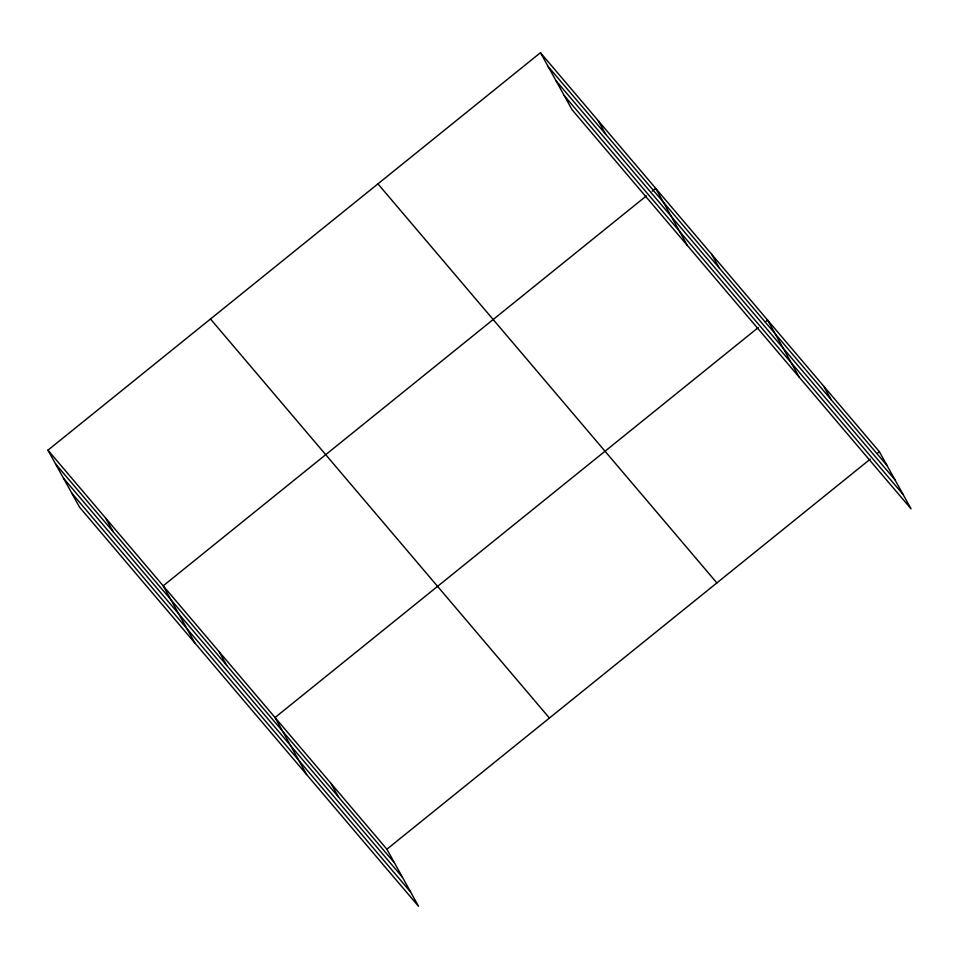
<?xml version="1.0" encoding="UTF-8"?>
<svg xmlns="http://www.w3.org/2000/svg" width="959" height="959" viewBox="0 0 959 959"><rect width="100%" height="100%" fill="white"/><g stroke="black" fill="none" stroke-linecap="round" stroke-linejoin="round"><path stroke-width="1.44" d="M47.95 450.167L386.885 849.218L418.532 906.303L79.597 507.251L47.95 450.167L540.468 52.697L879.403 451.749L911.05 508.833L572.115 109.782L540.468 52.697M646.426 195.864L163.186 585.841L194.833 642.926M652.228 191.189L655.704 188.372L687.351 245.456M758.269 327.558L275.041 717.536L306.676 774.62M765.234 321.936L767.56 320.066L799.207 377.151M386.885 849.218L870.125 459.241M877.089 453.619L879.403 451.749M548.08 66.435L887.027 465.487M556.016 80.736L894.951 479.788M564.18 95.48L903.126 494.532M377.942 183.864L716.876 582.916M210.477 318.999L549.423 718.051M55.562 463.904L394.497 862.956M63.498 478.205L402.432 877.257M71.661 492.95L410.596 892.002M823.481 385.902L831.093 399.639M711.638 254.219L719.25 267.957M598.092 120.534L605.704 134.272M330.963 783.371L338.575 797.109M219.108 651.688L226.732 665.426M105.574 518.004L113.186 531.742"/></g></svg>
